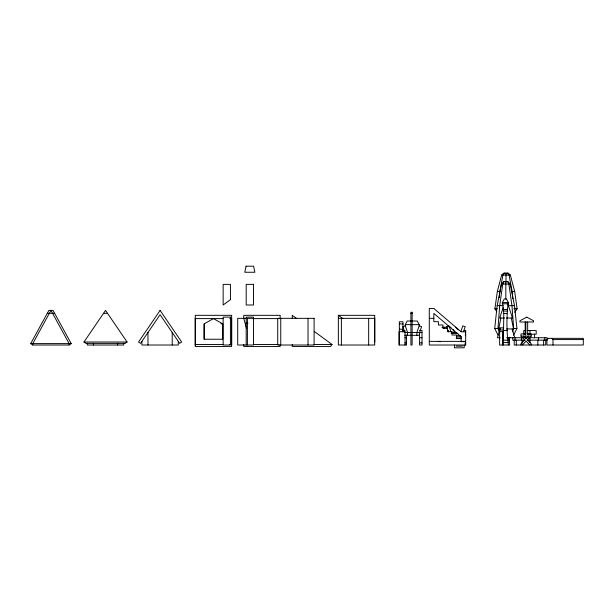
<?xml version="1.0" encoding="UTF-8"?>
<svg xmlns="http://www.w3.org/2000/svg" width="614" height="614" viewBox="0 0 614 614"><rect width="100%" height="100%" fill="white"/><g stroke="black" fill="none" stroke-linecap="round" stroke-linejoin="round"><path stroke-width="0.92" d="M195.26 345.014L195.26 318.336M204.155 339.235L204.155 323.862L213.449 318.605L222.744 323.862L222.744 339.235L204.155 339.235L204.155 323.862M231.639 345.014L231.639 318.336M374.732 342.006L374.732 318.605M508.4 345.014C506.55 331.583 506.519 317.461 508.024 303.784M499.443 332.634L497.969 328.505L499.696 305.657L502.766 284.067L504.294 281.527M499.236 297.844L499.873 291.443L502.935 275.041L504.47 273.107M498.054 335.114L494.715 328.505L497.163 305.657L501.492 284.067L503.657 281.527L507.993 281.527L510.157 284.067L514.494 305.657L516.934 328.505L513.603 335.114M507.341 340.164L503.403 340.164L503.795 313.485L502.712 303.784M496.795 311.682L494.892 308.811L497.34 291.443L501.669 275.041L503.833 273.107L508.169 273.107L510.334 275.041L514.67 291.443L517.111 308.811L514.732 312.396M500.878 318.029L498.645 328.935L500.502 328.935M500.026 328.935L497.432 337.738L500.164 337.738M503.181 307.468L499.689 318.029L504.67 318.029M407.573 335.313L407.573 332.473L405.286 325.857L405.286 324.645L407.159 321.007L417.282 321.007L419.155 324.645L419.155 325.857L416.868 332.473L416.868 335.313M419.592 330.462L422.018 330.462L422.018 345.014L419.592 345.014L419.592 332.473L421.588 326.694L419.155 325.857M460.807 331.644L462.81 325.857L465.243 326.694L463.532 331.652M512.506 331.806L513.68 328.505L511.953 305.657L508.891 284.067L507.356 281.527M502.336 302.572L504.309 298.934L506.435 298.934L508.4 302.572L508.4 303.784L502.336 303.784L502.336 302.572L508.4 302.572M30.7 343.602L48.89 310.392L53.027 310.392L71.216 343.602L69.144 345.014L32.765 345.014L30.7 343.602L71.216 343.602M443.876 328.697L444.689 327.247M83.965 342.013L105.524 310.392L127.083 342.013L125.079 343.379L85.968 343.379L83.965 342.013L127.083 342.013M314.391 331.545L332.036 344.492L330.608 346.449L292.272 346.449L292.272 344.492M528.631 336.104L526.091 338.652L523.542 336.104M522.268 345.014L526.091 341.192L529.905 345.014M526.996 333.916L531.179 333.916L531.179 336.104L527.357 339.918L531.179 343.74L531.179 345.014M405.286 325.857L402.845 326.694L404.557 331.652M501.669 275.041L510.334 275.041M501.492 284.067L510.157 284.067M497.34 291.443L499.873 291.443M507.532 273.107L509.067 275.041L512.13 291.443L514.67 291.443M497.163 305.657L503.204 305.657M508.453 305.657L514.494 305.657M494.892 308.811L497.332 308.811M513.857 308.811L517.111 308.811M503.089 309.471L507.648 309.471M503.196 311.06L507.548 311.06M47.278 313.332L54.638 313.332M103.52 313.332L107.527 313.332M410.912 313.485L412.124 313.485M503.795 313.485L506.949 313.485M338.352 315.327L374.732 315.327L374.732 345.014L338.352 345.014L338.352 315.327L342.819 318.605M506.565 318.029L512.49 318.029L507.839 303.945M246.49 318.336L237.702 318.336L237.702 345.014L253.467 345.014L253.467 317.123L246.191 317.123L246.191 345.014M253.467 318.336L247.404 318.336L247.404 345.014M338.352 318.336L374.732 318.336M429.293 318.336L433.845 318.336M195.26 318.605L223.02 318.605M229.72 318.605L231.639 318.605M253.336 318.605L278.226 318.605M246.191 323.187L248.01 323.187M220.886 323.862L222.744 323.862M399.346 323.954L402.984 323.954M405.286 324.645L419.155 324.645M441.988 327.247L447.391 327.247M449.187 327.247L450.991 327.247M494.715 328.505L497.969 328.505M513.68 328.505L516.934 328.505M506.558 328.935L513.534 328.935L511.301 318.029M399.346 329.196L402.984 329.196M499.627 330.017L503.265 330.017M402.416 330.462L404.035 330.462M464.061 330.462L465.673 330.462L465.673 345.014L429.293 345.014L429.293 308.466L433.845 308.466L461.129 331.806L465.673 331.806M503.403 330.462L507.341 330.462M525.523 330.562L523.742 330.562L523.742 334.2L525.523 334.2M527.211 330.562L536.191 330.562L536.191 334.2L527.303 334.2M499.627 331.675L502.659 331.675L502.659 345.014M451.965 332.32L454.721 332.32L453.109 329.419M404.841 332.473L419.592 332.473M451.229 332.473L456.801 332.473M419.592 332.596L422.018 332.596M451.259 333.548L457.86 333.548M404.841 335.313L419.592 335.313M456.77 335.681L460.6 335.681M525.845 321.997L525.845 333.916L520.994 333.916L520.994 336.104L531.179 336.104M456.248 336.894L461.544 336.894M510.104 337.393L508.852 337.393L508.991 341.215M404.918 337.738L406.537 337.738M419.592 337.738L422.018 337.738M506.504 337.738L547.151 337.738L547.151 340.164L527.104 340.164M461.129 338.345L456.578 338.345L456.578 335.014L452.034 335.014L452.034 331.675L447.483 331.675L447.483 328.344L442.94 328.344L442.94 325.006L438.388 325.006L438.388 321.675L433.845 321.675L433.845 313.401L461.129 336.741L461.129 341.676L465.673 341.676M456.164 338.567L461.605 338.567M551.748 338.345L552.984 339.58L583.3 339.58M525.193 340.164L512.782 340.164L512.782 337.738M429.293 341.376L465.673 341.376M503.204 342.589L508.4 342.589M404.918 342.881L406.537 342.881M419.592 342.881L422.018 342.881M195.26 344.492L223.02 344.492M229.72 344.492L231.639 344.492M253.336 344.492L278.226 344.492M314.046 344.492L332.036 344.492M456.164 346.135L462.511 346.135M437.928 341.376L440.315 341.737M296.739 318.605L292.272 315.327L292.272 318.605M455.496 327.247L458.328 329.787M520.994 336.104L524.816 339.918L520.994 343.74L520.994 345.014M465.074 343.326L465.673 345.014M450.945 331.644L448.941 325.857L446.501 326.694L448.212 331.652M512.153 328.935L514.747 337.738M243.766 318.336L246.529 328.459M508.975 337.738L509.727 345.014L499.627 345.014L499.627 327.845L503.265 327.845L503.265 345.014M512.13 291.443L512.859 298.757M552.984 339.58L552.984 345.014M545.731 340.164L545.731 345.014L514.202 345.014L514.202 340.164M544.848 337.738L544.848 340.164M543.62 340.164L543.62 345.014M538.562 337.738L538.562 340.164M537.849 340.164L537.849 345.014M534.571 334.2L534.571 337.738M529.966 330.562L529.966 334.2M529.966 337.738L529.966 342.589M527.664 321.997L527.664 333.916M525.369 335.965L525.369 337.738M525.177 321.997L525.177 333.916M522.084 340.164L522.084 343.395M521.378 337.738L521.378 340.164M516.313 340.164L516.313 345.014M515.085 337.738L515.085 340.164M506.005 273.107L506.005 282.333M505.829 281.527L505.829 299.087M465.397 333.548L465.397 335.681M464.184 345.076L464.184 347.808L454.483 347.808L454.483 345.076M448.496 330.462L448.496 331.882M406.537 335.006L406.537 345.014L398.985 345.014L398.985 331.675L405.04 331.675L405.04 345.014M404.841 330.462L404.841 331.882M402.984 332.005L402.984 321.782L399.346 321.782L399.346 345.014M368.669 318.336L368.669 345.014M341.384 318.336L341.384 345.014M308.036 318.336L308.036 345.014M280.752 318.336L280.752 345.014M280.145 318.605L280.145 315.327L243.766 315.327L243.766 318.605M280.145 344.492L280.145 346.449L243.766 346.449L243.766 344.492M178.283 341.376L178.283 345.014L141.903 345.014L141.903 341.376M172.219 332.481L172.219 345.014M147.966 332.481L147.966 345.014M123.713 343.195L123.713 345.014L87.334 345.014L87.334 343.195M117.65 343.195L117.65 345.014M93.397 343.195L93.397 345.014M69.144 345.014L69.144 343.602L50.954 310.392L32.765 343.602L32.765 345.014M246.06 266.192L244.809 272.255L254.848 272.255L253.59 266.192L246.06 266.192M160.093 310.392L138.534 342.013L140.537 343.379L160.093 314.698L179.649 343.379L181.652 342.013L160.093 310.392M548.156 338.345L546.92 339.58L546.92 345.014L583.3 345.014L583.3 338.345L548.156 338.345M230.427 299.663L223.151 304.997L223.151 284.382L230.427 284.382L230.427 299.663M526.758 317.146L519.928 320.784L519.928 321.997L533.581 321.997L533.581 320.784L526.758 317.146M253.467 284.382L246.191 284.382L246.191 304.997L253.467 304.997L253.467 284.382M412.124 312.273L410.912 312.273L410.912 345.014L412.124 345.014L412.124 312.273M231.639 315.327L195.26 315.327L195.26 346.449L231.639 346.449L231.639 315.327M230.427 317.123L223.151 317.123L223.151 345.014L230.427 345.014L230.427 317.123M314.099 318.336L277.72 318.336L277.72 345.014L314.099 345.014L314.099 318.336"/></g></svg>
